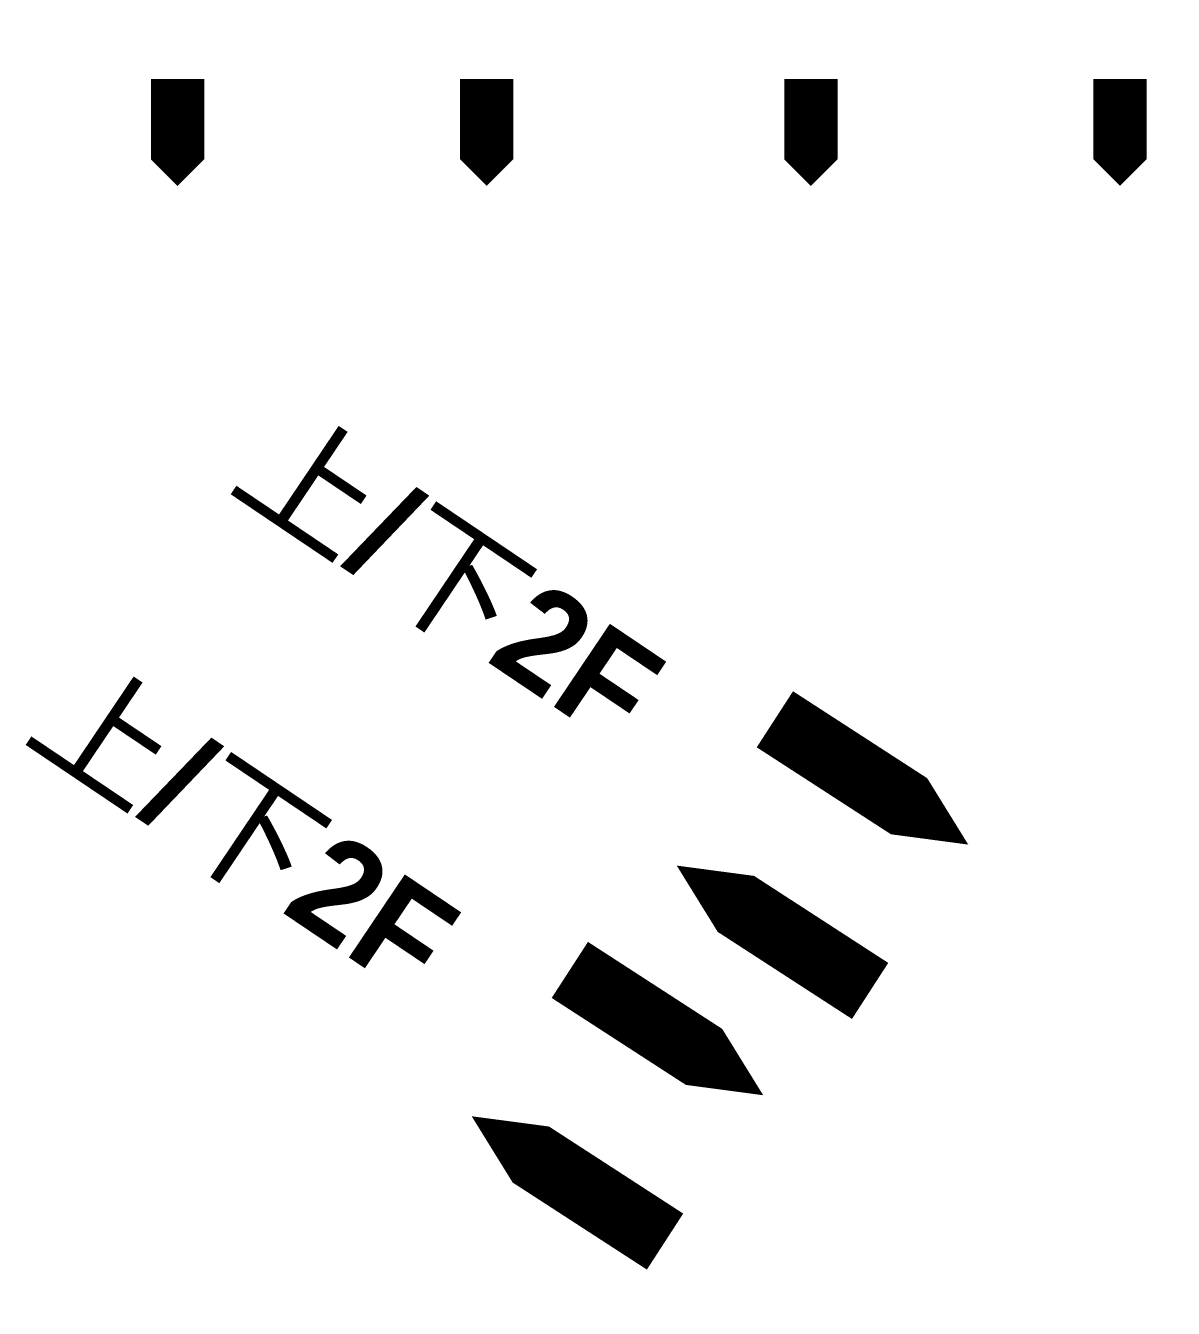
# Model space of a CAD drawing. Header units: inches. Extents: x -3944 to 84791, y -15606 to 13931.
# Drawn here: x 81125 to 84349, y -9166 to -5565 of the extents above; entities that cross this region are included whole.
import ezdxf

# ---------------------------------------------------------------- set-up
doc = ezdxf.new("R2010")
doc.units = ezdxf.units.IN
doc.header["$MEASUREMENT"] = 0
doc.styles.get("Standard").update_dxf_attribs({"font": 'arial.ttf'})

msp = doc.modelspace()

# ---------------------------------------------------------------- linework, layer by layer
at = {"color": 240, "true_color": 0xed1f24}
for points in [[(81551.6, -5715, 150, 150, 0), (81551.6, -5865, 300, 0, 0), (81551.6, -6015, 0, 0, 0)], [(82419.8, -5715, 150, 150, 0), (82419.8, -5865, 300, 0, 0), (82419.8, -6015, 0, 0, 0)], [(83330.5, -5715, 150, 150, 0), (83330.5, -5865, 300, 0, 0), (83330.5, -6015, 0, 0, 0)], [(84198.7, -5715, 150, 150, 0), (84198.7, -5865, 300, 0, 0), (84198.7, -6015, 0, 0, 0)], [(83229.4, -7512.4, 187.5, 187.5, 0), (83440.3, -7649, 375, 0, 0), (83772.6, -7864.2, 0, 0, 0)], [(83496.9, -8275.1, 187.5, 187.5, 0), (83286, -8138.4, 375, 0, 0), (82953.7, -7923.2, 0, 0, 0)], [(82653.4, -8216.1, 187.5, 187.5, 0), (82864.3, -8352.7, 375, 0, 0), (83196.6, -8567.9, 0, 0, 0)], [(82920.9, -8978.8, 187.5, 187.5, 0), (82710, -8842.1, 375, 0, 0), (82377.7, -8626.9, 0, 0, 0)]]:
    msp.add_lwpolyline(points, format="xyseb", dxfattribs=at)

# ---------------------------------------------------------------- texts
at = {"color": 240, "true_color": 0xed1f24, "char_height": 281.25, "width": 4797.312, "attachment_point": 1, "rotation": 326.0352}
for insert in [(81848.6, -6626.3), (81272.6, -7330)]:
    msp.add_mtext('{\\fDengXian|b1|i0|c134|p2;上/下2F}', dxfattribs=dict(at, insert=insert))

doc.saveas('drawing.dxf')
